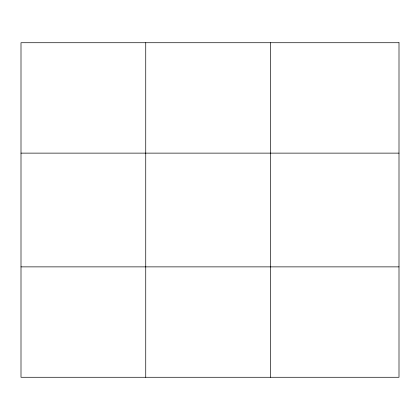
<?xml version="1.0" encoding="UTF-8"?>
<svg xmlns="http://www.w3.org/2000/svg" width="420" height="420" viewBox="0 0 420 420"><rect width="100%" height="100%" fill="white"/><g stroke="black" fill="none" stroke-linecap="round" stroke-linejoin="round"><path stroke-width="0.63" d="M145.74 42.724L145.74 377.276M270.48 42.724L270.48 377.276M21 153.127L399 153.127M21 266.873L399 266.873M399 42.724L399 377.276L21 377.276L21 42.724L399 42.724"/></g></svg>
